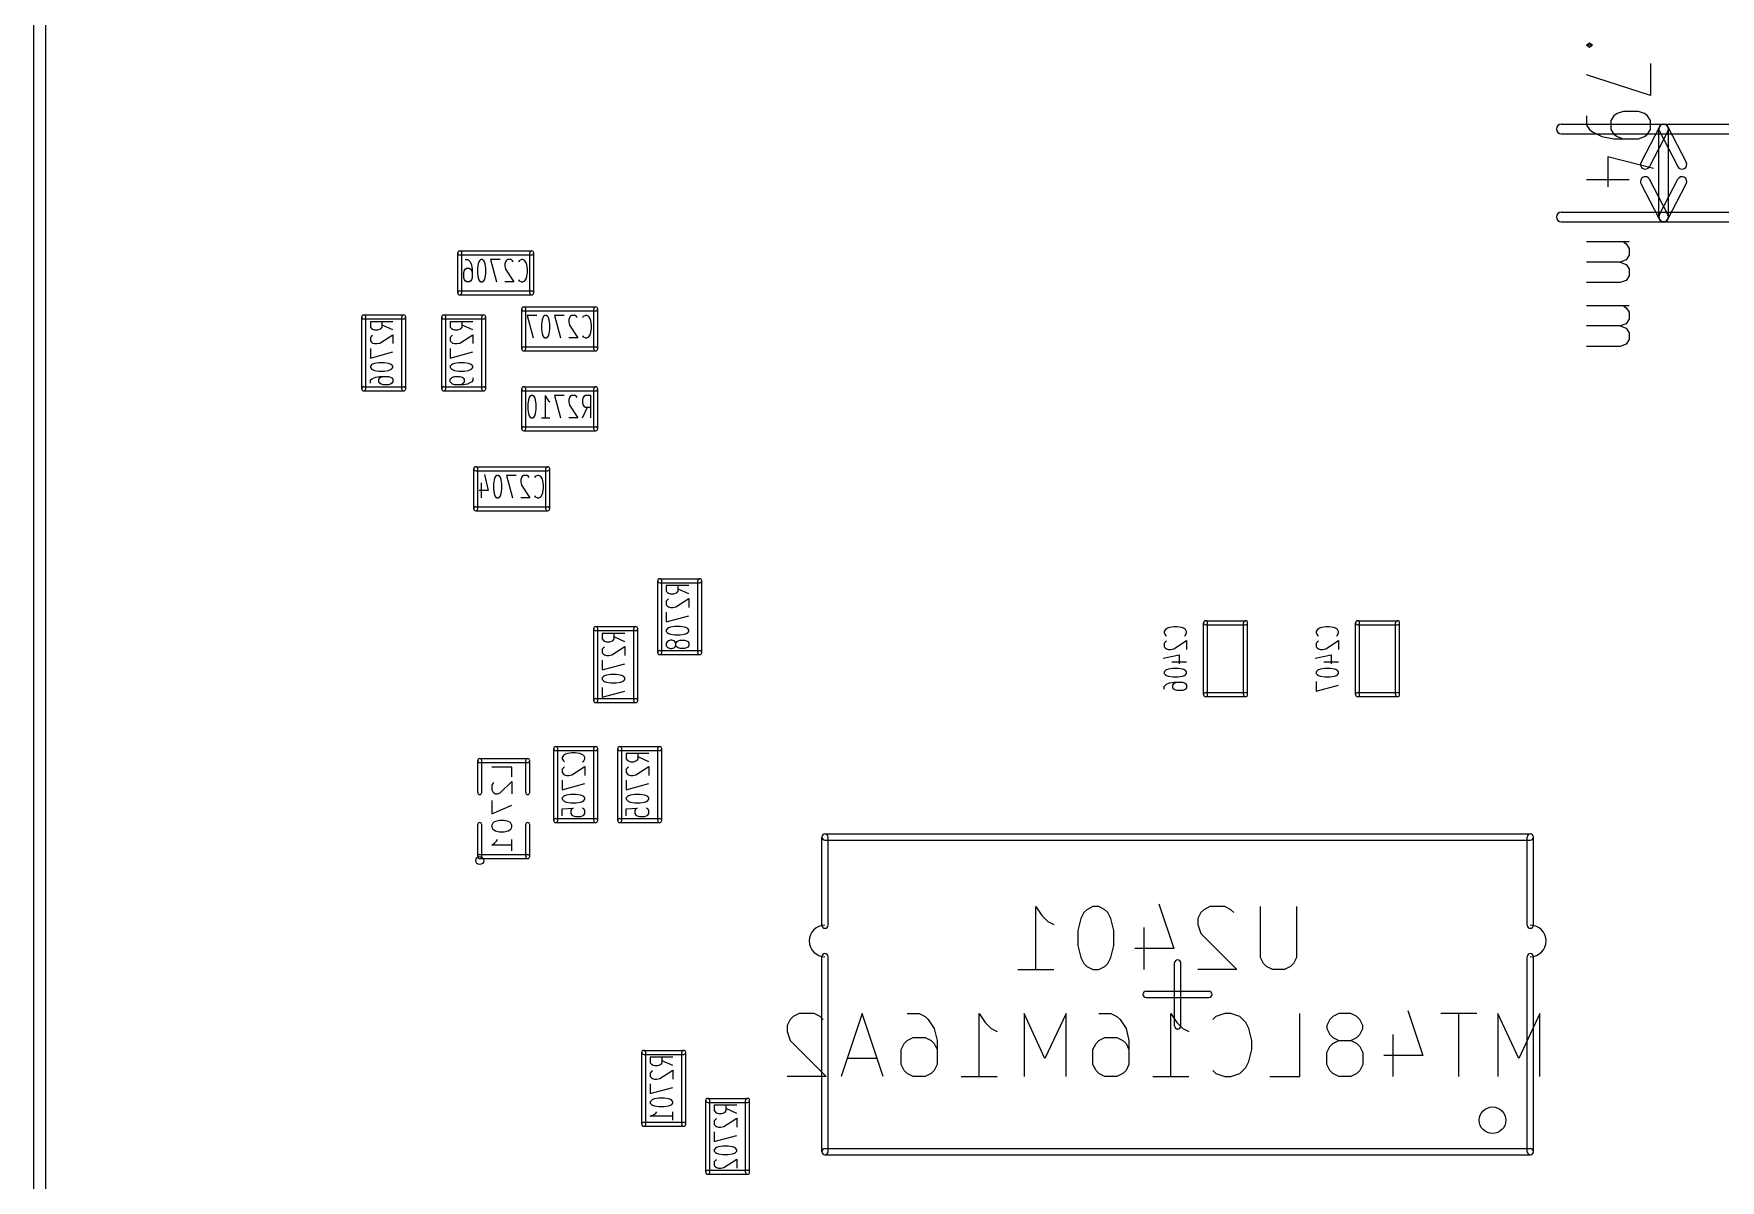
# Model space of a CAD drawing. Extents: x -29274 to 69862, y 24345 to 162744.
# Drawn here: x -8575 to 12509, y 38920 to 53262 of the extents above; entities that cross this region are included whole.
import ezdxf

# ---------------------------------------------------------------- set-up
doc = ezdxf.new("R2010")
doc.units = 0
doc.layers.add('BLACK', color=1, linetype='CONTINUOUS')

msp = doc.modelspace()

# ---------------------------------------------------------------- linework, layer by layer
at = {"layer": 'BLACK'}
for p, q in [((-8575, 26120), (-8575, 77770)), ((-8425, 26120), (-8425, 77770)), ((10837, 53119), (10875, 53148)), ((10875, 53148), (10913, 53119)), ((10875, 53091), (10837, 53119)), ((10913, 53119), (10837, 53119)), ((10913, 53119), (10875, 53091)), ((11637, 52490), (10837, 52747)), ((11637, 52890), (11637, 52490)), ((11294, 52291), (11218, 52262)), ((11485, 52291), (11294, 52291)), ((11561, 52262), (11485, 52291)), ((10521, 52130), (26749, 52130)), ((10837, 52234), (10837, 52119)), ((10837, 52119), (10875, 52062)), ((11180, 52234), (11142, 52176)), ((11142, 52176), (11142, 52062)), ((11218, 52262), (11180, 52234)), ((11747, 52098), (11518, 51656)), ((11599, 52234), (11561, 52262)), ((11637, 52176), (11599, 52234)), ((11637, 52062), (11637, 52176)), ((11854, 52098), (12084, 51656)), ((10521, 52010), (26749, 52010)), ((10875, 52062), (10913, 52034)), ((10913, 52034), (11028, 51976)), ((11028, 51976), (11180, 51948)), ((11142, 52062), (11180, 52005)), ((11180, 52005), (11218, 51976)), ((11180, 51948), (11485, 51948)), ((11218, 51976), (11294, 51948)), ((11485, 51948), (11561, 51976)), ((11561, 51976), (11599, 52005)), ((11599, 52005), (11637, 52062)), ((11854, 52042), (11625, 51600)), ((11741, 50970), (11741, 52070)), ((11748, 52042), (11978, 51600)), ((11861, 50970), (11861, 52070)), ((11675, 51577), (11104, 51720)), ((11104, 51720), (11104, 51348)), ((11371, 51434), (10837, 51434)), ((11747, 50943), (11518, 51385)), ((11854, 50999), (11625, 51441)), ((11748, 50999), (11978, 51441)), ((11854, 50943), (12084, 51385)), ((10521, 51030), (26749, 51030)), ((10521, 50910), (26749, 50910)), ((10837, 50663), (11371, 50663)), ((11294, 50663), (11332, 50635)), ((11332, 50635), (11371, 50577)), ((-3275, 50020), (-3275, 50520)), ((-3250, 50545), (-2350, 50545)), ((-3250, 50495), (-2350, 50495)), ((-3225, 50020), (-3225, 50520)), ((-3181, 50437), (-3147, 50437)), ((-3147, 50437), (-3130, 50423)), ((-3130, 50423), (-3121, 50410)), ((-3121, 50410), (-3104, 50370)), ((-3010, 50410), (-3019, 50383)), ((-3001, 50423), (-3010, 50410)), ((-2984, 50437), (-3001, 50423)), ((-2967, 50437), (-2984, 50437)), ((-2950, 50423), (-2967, 50437)), ((-2941, 50410), (-2950, 50423)), ((-2933, 50383), (-2941, 50410)), ((-2745, 50437), (-2865, 50437)), ((-2865, 50437), (-2788, 50157)), ((-2677, 50410), (-2685, 50383)), ((-2668, 50423), (-2677, 50410)), ((-2651, 50437), (-2668, 50423)), ((-2608, 50437), (-2651, 50437)), ((-2591, 50423), (-2608, 50437)), ((-2582, 50410), (-2591, 50423)), ((-2505, 50423), (-2514, 50410)), ((-2479, 50437), (-2505, 50423)), ((-2462, 50437), (-2479, 50437)), ((-2437, 50423), (-2462, 50437)), ((-2419, 50397), (-2437, 50423)), ((-2411, 50370), (-2419, 50397)), ((-2375, 50020), (-2375, 50520)), ((-2325, 50020), (-2325, 50520)), ((11256, 50406), (10837, 50406)), ((11332, 50435), (11256, 50406)), ((11256, 50406), (11332, 50377)), ((11371, 50492), (11332, 50435)), ((11371, 50577), (11371, 50492)), ((-3198, 50277), (-3190, 50303)), ((-3198, 50210), (-3198, 50277)), ((-3190, 50183), (-3198, 50210)), ((-3190, 50303), (-3181, 50317)), ((-3181, 50170), (-3190, 50183)), ((-3181, 50317), (-3164, 50330)), ((-3164, 50330), (-3130, 50330)), ((-3130, 50330), (-3112, 50317)), ((-3112, 50317), (-3104, 50303)), ((-3104, 50183), (-3112, 50170)), ((-3104, 50370), (-3095, 50317)), ((-3104, 50303), (-3095, 50277)), ((-3095, 50210), (-3104, 50183)), ((-3095, 50317), (-3095, 50210)), ((-3019, 50383), (-3027, 50330)), ((-3027, 50330), (-3027, 50263)), ((-3027, 50263), (-3019, 50210)), ((-3019, 50210), (-3010, 50183)), ((-3010, 50183), (-3001, 50170)), ((-2950, 50170), (-2941, 50183)), ((-2941, 50183), (-2933, 50210)), ((-2924, 50330), (-2933, 50383)), ((-2933, 50210), (-2924, 50263)), ((-2924, 50263), (-2924, 50330)), ((-2685, 50383), (-2685, 50357)), ((-2685, 50357), (-2677, 50317)), ((-2677, 50317), (-2574, 50157)), ((-2514, 50183), (-2505, 50170)), ((-2437, 50170), (-2419, 50197)), ((-2419, 50197), (-2411, 50223)), ((-2402, 50317), (-2411, 50370)), ((-2411, 50223), (-2402, 50277)), ((-2402, 50277), (-2402, 50317)), ((11332, 50377), (11371, 50320)), ((11371, 50235), (11332, 50177)), ((11371, 50320), (11371, 50235)), ((-3250, 50045), (-2350, 50045)), ((-3250, 49995), (-2350, 49995)), ((-3164, 50157), (-3181, 50170)), ((-3130, 50157), (-3164, 50157)), ((-3112, 50170), (-3130, 50157)), ((-3001, 50170), (-2984, 50157)), ((-2984, 50157), (-2967, 50157)), ((-2967, 50157), (-2950, 50170)), ((-2574, 50157), (-2685, 50157)), ((-2505, 50170), (-2479, 50157)), ((-2479, 50157), (-2462, 50157)), ((-2462, 50157), (-2437, 50170)), ((11256, 50149), (10837, 50149)), ((11332, 50177), (11256, 50149)), ((-2475, 49320), (-2475, 49820)), ((-2450, 49845), (-1550, 49845)), ((-2450, 49795), (-1550, 49795)), ((-2425, 49320), (-2425, 49820)), ((-1575, 49320), (-1575, 49820)), ((-1525, 49320), (-1525, 49820)), ((10837, 49863), (11371, 49863)), ((11294, 49863), (11332, 49835)), ((11332, 49835), (11371, 49777)), ((11371, 49777), (11371, 49692)), ((-4475, 48820), (-4475, 49720)), ((-4450, 49745), (-3950, 49745)), ((-4450, 49695), (-3950, 49695)), ((-4425, 48820), (-4425, 49720)), ((-4087, 49659), (-4367, 49659)), ((-4367, 49659), (-4367, 49591)), ((-4367, 49591), (-4353, 49573)), ((-4353, 49573), (-4340, 49565)), ((-4340, 49565), (-4313, 49556)), ((-4313, 49556), (-4273, 49556)), ((-4273, 49556), (-4247, 49565)), ((-4247, 49565), (-4233, 49573)), ((-4233, 49573), (-4220, 49591)), ((-4220, 49591), (-4220, 49659)), ((-4087, 49556), (-4220, 49616)), ((-3975, 48820), (-3975, 49720)), ((-3925, 48820), (-3925, 49720)), ((-3475, 48820), (-3475, 49720)), ((-3450, 49745), (-2950, 49745)), ((-3450, 49695), (-2950, 49695)), ((-3425, 48820), (-3425, 49720)), ((-3087, 49659), (-3367, 49659)), ((-3367, 49659), (-3367, 49591)), ((-3367, 49591), (-3353, 49573)), ((-3353, 49573), (-3340, 49565)), ((-3340, 49565), (-3313, 49556)), ((-3313, 49556), (-3273, 49556)), ((-3273, 49556), (-3247, 49565)), ((-3247, 49565), (-3233, 49573)), ((-3233, 49573), (-3220, 49591)), ((-3220, 49591), (-3220, 49659)), ((-3087, 49556), (-3220, 49616)), ((-2975, 48820), (-2975, 49720)), ((-2925, 48820), (-2925, 49720)), ((-2287, 49737), (-2407, 49737)), ((-2407, 49737), (-2330, 49457)), ((-2219, 49683), (-2227, 49630)), ((-2227, 49630), (-2227, 49563)), ((-2227, 49563), (-2219, 49510)), ((-2210, 49710), (-2219, 49683)), ((-2201, 49723), (-2210, 49710)), ((-2184, 49737), (-2201, 49723)), ((-2167, 49737), (-2184, 49737)), ((-2150, 49723), (-2167, 49737)), ((-2141, 49710), (-2150, 49723)), ((-2133, 49683), (-2141, 49710)), ((-2124, 49630), (-2133, 49683)), ((-2133, 49510), (-2124, 49563)), ((-2124, 49563), (-2124, 49630)), ((-1945, 49737), (-2065, 49737)), ((-2065, 49737), (-1988, 49457)), ((-1877, 49710), (-1885, 49683)), ((-1885, 49683), (-1885, 49657)), ((-1885, 49657), (-1877, 49617)), ((-1868, 49723), (-1877, 49710)), ((-1877, 49617), (-1774, 49457)), ((-1851, 49737), (-1868, 49723)), ((-1808, 49737), (-1851, 49737)), ((-1791, 49723), (-1808, 49737)), ((-1782, 49710), (-1791, 49723)), ((-1705, 49723), (-1714, 49710)), ((-1679, 49737), (-1705, 49723)), ((-1662, 49737), (-1679, 49737)), ((-1637, 49723), (-1662, 49737)), ((-1619, 49697), (-1637, 49723)), ((-1611, 49670), (-1619, 49697)), ((-1602, 49617), (-1611, 49670)), ((-1611, 49523), (-1602, 49577)), ((-1602, 49577), (-1602, 49617)), ((11256, 49606), (10837, 49606)), ((11332, 49635), (11256, 49606)), ((11256, 49606), (11332, 49577)), ((11371, 49692), (11332, 49635)), ((11332, 49577), (11371, 49520)), ((-4353, 49479), (-4367, 49462)), ((-4367, 49462), (-4367, 49419)), ((-4367, 49419), (-4353, 49402)), ((-4340, 49488), (-4353, 49479)), ((-4353, 49402), (-4340, 49393)), ((-4340, 49393), (-4313, 49385)), ((-4313, 49385), (-4287, 49385)), ((-4287, 49385), (-4247, 49393)), ((-4247, 49393), (-4087, 49496)), ((-4087, 49496), (-4087, 49385)), ((-3353, 49479), (-3367, 49462)), ((-3367, 49462), (-3367, 49419)), ((-3367, 49419), (-3353, 49402)), ((-3340, 49488), (-3353, 49479)), ((-3353, 49402), (-3340, 49393)), ((-3340, 49393), (-3313, 49385)), ((-3313, 49385), (-3287, 49385)), ((-3287, 49385), (-3247, 49393)), ((-3247, 49393), (-3087, 49496)), ((-3087, 49496), (-3087, 49385)), ((-2450, 49345), (-1550, 49345)), ((-2219, 49510), (-2210, 49483)), ((-2210, 49483), (-2201, 49470)), ((-2201, 49470), (-2184, 49457)), ((-2184, 49457), (-2167, 49457)), ((-2167, 49457), (-2150, 49470)), ((-2150, 49470), (-2141, 49483)), ((-2141, 49483), (-2133, 49510)), ((-1774, 49457), (-1885, 49457)), ((-1714, 49483), (-1705, 49470)), ((-1705, 49470), (-1679, 49457)), ((-1679, 49457), (-1662, 49457)), ((-1662, 49457), (-1637, 49470)), ((-1637, 49470), (-1619, 49497)), ((-1619, 49497), (-1611, 49523)), ((11256, 49349), (10837, 49349)), ((11332, 49377), (11256, 49349)), ((11371, 49435), (11332, 49377)), ((11371, 49520), (11371, 49435)), ((-4367, 49325), (-4367, 49205)), ((-4367, 49205), (-4087, 49282)), ((-4340, 49129), (-4353, 49120)), ((-4313, 49137), (-4340, 49129)), ((-4260, 49146), (-4313, 49137)), ((-4193, 49146), (-4260, 49146)), ((-4140, 49137), (-4193, 49146)), ((-4113, 49129), (-4140, 49137)), ((-4100, 49120), (-4113, 49129)), ((-3367, 49325), (-3367, 49205)), ((-3367, 49205), (-3087, 49282)), ((-3340, 49129), (-3353, 49120)), ((-3313, 49137), (-3340, 49129)), ((-3260, 49146), (-3313, 49137)), ((-3193, 49146), (-3260, 49146)), ((-3140, 49137), (-3193, 49146)), ((-3113, 49129), (-3140, 49137)), ((-3100, 49120), (-3113, 49129)), ((-2450, 49295), (-1550, 49295)), ((-4353, 49120), (-4367, 49103)), ((-4367, 49103), (-4367, 49086)), ((-4367, 49086), (-4353, 49069)), ((-4367, 48923), (-4353, 48940)), ((-4367, 48889), (-4367, 48923)), ((-4353, 49069), (-4340, 49060)), ((-4353, 48940), (-4340, 48949)), ((-4340, 49060), (-4313, 49051)), ((-4340, 48949), (-4300, 48966)), ((-4313, 49051), (-4260, 49043)), ((-4300, 48966), (-4247, 48975)), ((-4260, 49043), (-4193, 49043)), ((-4260, 48940), (-4247, 48958)), ((-4260, 48906), (-4260, 48940)), ((-4247, 48975), (-4140, 48975)), ((-4247, 48958), (-4233, 48966)), ((-4233, 48966), (-4207, 48975)), ((-4193, 49043), (-4140, 49051)), ((-4140, 49051), (-4113, 49060)), ((-4140, 48975), (-4113, 48966)), ((-4113, 49060), (-4100, 49069)), ((-4113, 48966), (-4100, 48958)), ((-4087, 49103), (-4100, 49120)), ((-4100, 49069), (-4087, 49086)), ((-4100, 48958), (-4087, 48940)), ((-4087, 49086), (-4087, 49103)), ((-4087, 48940), (-4087, 48906)), ((-3353, 49120), (-3367, 49103)), ((-3367, 49103), (-3367, 49086)), ((-3367, 49086), (-3353, 49069)), ((-3367, 48940), (-3353, 48958)), ((-3367, 48906), (-3367, 48940)), ((-3353, 49069), (-3340, 49060)), ((-3353, 48958), (-3340, 48966)), ((-3340, 49060), (-3313, 49051)), ((-3340, 48966), (-3313, 48975)), ((-3313, 49051), (-3260, 49043)), ((-3313, 48975), (-3247, 48975)), ((-3260, 49043), (-3193, 49043)), ((-3247, 48975), (-3220, 48966)), ((-3220, 48966), (-3207, 48958)), ((-3207, 48958), (-3193, 48940)), ((-3193, 49043), (-3140, 49051)), ((-3193, 48940), (-3193, 48906)), ((-3140, 49051), (-3113, 49060)), ((-3113, 49060), (-3100, 49069)), ((-3087, 49103), (-3100, 49120)), ((-3100, 49069), (-3087, 49086)), ((-3087, 48923), (-3100, 48906)), ((-3087, 49086), (-3087, 49103)), ((-3087, 48958), (-3087, 48923)), ((-4450, 48845), (-3950, 48845)), ((-4450, 48795), (-3950, 48795)), ((-4247, 48889), (-4260, 48906)), ((-4233, 48880), (-4247, 48889)), ((-4207, 48872), (-4233, 48880)), ((-4140, 48872), (-4207, 48872)), ((-4113, 48880), (-4140, 48872)), ((-4100, 48889), (-4113, 48880)), ((-4087, 48906), (-4100, 48889)), ((-3450, 48845), (-2950, 48845)), ((-3450, 48795), (-2950, 48795)), ((-3353, 48889), (-3367, 48906)), ((-3340, 48880), (-3353, 48889)), ((-3313, 48872), (-3340, 48880)), ((-3207, 48872), (-3313, 48872)), ((-3220, 48880), (-3247, 48872)), ((-3207, 48889), (-3220, 48880)), ((-3193, 48906), (-3207, 48889)), ((-3153, 48880), (-3207, 48872)), ((-3113, 48898), (-3153, 48880)), ((-3100, 48906), (-3113, 48898)), ((-2475, 48320), (-2475, 48820)), ((-2450, 48845), (-1550, 48845)), ((-2450, 48795), (-1550, 48795)), ((-2425, 48320), (-2425, 48820)), ((-2381, 48710), (-2390, 48683)), ((-2372, 48723), (-2381, 48710)), ((-2355, 48737), (-2372, 48723)), ((-2338, 48737), (-2355, 48737)), ((-2321, 48723), (-2338, 48737)), ((-2312, 48710), (-2321, 48723)), ((-2304, 48683), (-2312, 48710)), ((-2176, 48457), (-2176, 48737)), ((-2176, 48737), (-2159, 48697)), ((-1945, 48737), (-2065, 48737)), ((-2065, 48737), (-1988, 48457)), ((-1877, 48710), (-1885, 48683)), ((-1868, 48723), (-1877, 48710)), ((-1851, 48737), (-1868, 48723)), ((-1808, 48737), (-1851, 48737)), ((-1791, 48723), (-1808, 48737)), ((-1782, 48710), (-1791, 48723)), ((-1705, 48710), (-1714, 48683)), ((-1697, 48723), (-1705, 48710)), ((-1679, 48737), (-1697, 48723)), ((-1611, 48737), (-1679, 48737)), ((-1611, 48457), (-1611, 48737)), ((-1575, 48320), (-1575, 48820)), ((-1525, 48320), (-1525, 48820)), ((-2390, 48683), (-2398, 48630)), ((-2398, 48630), (-2398, 48563)), ((-2398, 48563), (-2390, 48510)), ((-2390, 48510), (-2381, 48483)), ((-2312, 48483), (-2304, 48510)), ((-2295, 48630), (-2304, 48683)), ((-2304, 48510), (-2295, 48563)), ((-2295, 48563), (-2295, 48630)), ((-2159, 48697), (-2141, 48670)), ((-2141, 48670), (-2124, 48657)), ((-1885, 48683), (-1885, 48657)), ((-1885, 48657), (-1877, 48617)), ((-1877, 48617), (-1774, 48457)), ((-1714, 48683), (-1714, 48643)), ((-1714, 48643), (-1705, 48617)), ((-1714, 48457), (-1654, 48590)), ((-1705, 48617), (-1697, 48603)), ((-1697, 48603), (-1679, 48590)), ((-1679, 48590), (-1611, 48590)), ((-2450, 48345), (-1550, 48345)), ((-2450, 48295), (-1550, 48295)), ((-2381, 48483), (-2372, 48470)), ((-2372, 48470), (-2355, 48457)), ((-2355, 48457), (-2338, 48457)), ((-2338, 48457), (-2321, 48470)), ((-2321, 48470), (-2312, 48483)), ((-2227, 48457), (-2124, 48457)), ((-1774, 48457), (-1885, 48457)), ((-3075, 47320), (-3075, 47820)), ((-3050, 47845), (-2150, 47845)), ((-3050, 47795), (-2150, 47795)), ((-3025, 47320), (-3025, 47820)), ((-2938, 47750), (-2895, 47550)), ((-2819, 47683), (-2827, 47630)), ((-2810, 47710), (-2819, 47683)), ((-2801, 47723), (-2810, 47710)), ((-2784, 47737), (-2801, 47723)), ((-2767, 47737), (-2784, 47737)), ((-2750, 47723), (-2767, 47737)), ((-2741, 47710), (-2750, 47723)), ((-2733, 47683), (-2741, 47710)), ((-2724, 47630), (-2733, 47683)), ((-2545, 47737), (-2665, 47737)), ((-2665, 47737), (-2588, 47457)), ((-2477, 47710), (-2485, 47683)), ((-2485, 47683), (-2485, 47657)), ((-2485, 47657), (-2477, 47617)), ((-2468, 47723), (-2477, 47710)), ((-2451, 47737), (-2468, 47723)), ((-2408, 47737), (-2451, 47737)), ((-2391, 47723), (-2408, 47737)), ((-2382, 47710), (-2391, 47723)), ((-2305, 47723), (-2314, 47710)), ((-2279, 47737), (-2305, 47723)), ((-2262, 47737), (-2279, 47737)), ((-2237, 47723), (-2262, 47737)), ((-2219, 47697), (-2237, 47723)), ((-2211, 47670), (-2219, 47697)), ((-2202, 47617), (-2211, 47670)), ((-2175, 47320), (-2175, 47820)), ((-2125, 47320), (-2125, 47820)), ((-2895, 47550), (-3007, 47550)), ((-2981, 47643), (-2981, 47457)), ((-2827, 47630), (-2827, 47563)), ((-2827, 47563), (-2819, 47510)), ((-2819, 47510), (-2810, 47483)), ((-2810, 47483), (-2801, 47470)), ((-2801, 47470), (-2784, 47457)), ((-2784, 47457), (-2767, 47457)), ((-2767, 47457), (-2750, 47470)), ((-2750, 47470), (-2741, 47483)), ((-2741, 47483), (-2733, 47510)), ((-2733, 47510), (-2724, 47563)), ((-2724, 47563), (-2724, 47630)), ((-2374, 47457), (-2485, 47457)), ((-2477, 47617), (-2374, 47457)), ((-2314, 47483), (-2305, 47470)), ((-2305, 47470), (-2279, 47457)), ((-2279, 47457), (-2262, 47457)), ((-2262, 47457), (-2237, 47470)), ((-2237, 47470), (-2219, 47497)), ((-2219, 47497), (-2211, 47523)), ((-2211, 47523), (-2202, 47577)), ((-2202, 47577), (-2202, 47617)), ((-3050, 47345), (-2150, 47345)), ((-3050, 47295), (-2150, 47295)), ((-775, 45520), (-775, 46420)), ((-750, 46445), (-250, 46445)), ((-750, 46395), (-250, 46395)), ((-725, 45520), (-725, 46420)), ((-275, 45520), (-275, 46420)), ((-225, 45520), (-225, 46420)), ((-387, 46359), (-667, 46359)), ((-667, 46359), (-667, 46291)), ((-667, 46291), (-653, 46273)), ((-653, 46179), (-667, 46162)), ((-653, 46273), (-640, 46265)), ((-640, 46188), (-653, 46179)), ((-640, 46265), (-613, 46256)), ((-613, 46256), (-573, 46256)), ((-573, 46256), (-547, 46265)), ((-547, 46265), (-533, 46273)), ((-547, 46093), (-387, 46196)), ((-533, 46273), (-520, 46291)), ((-520, 46291), (-520, 46359)), ((-387, 46256), (-520, 46316)), ((-387, 46196), (-387, 46085)), ((-667, 46162), (-667, 46119)), ((-667, 46119), (-653, 46102)), ((-667, 46025), (-667, 45905)), ((-667, 45905), (-387, 45982)), ((-653, 46102), (-640, 46093)), ((-640, 46093), (-613, 46085)), ((-613, 46085), (-587, 46085)), ((-587, 46085), (-547, 46093)), ((-1575, 44920), (-1575, 45820)), ((-1550, 45845), (-1050, 45845)), ((-1550, 45795), (-1050, 45795)), ((-1525, 44920), (-1525, 45820)), ((-1187, 45759), (-1467, 45759)), ((-1467, 45759), (-1467, 45691)), ((-1320, 45691), (-1320, 45759)), ((-1075, 44920), (-1075, 45820)), ((-1025, 44920), (-1025, 45820)), ((-653, 45820), (-667, 45803)), ((-667, 45803), (-667, 45786)), ((-667, 45786), (-653, 45769)), ((-640, 45829), (-653, 45820)), ((-653, 45769), (-640, 45760)), ((-613, 45837), (-640, 45829)), ((-640, 45760), (-613, 45751)), ((-560, 45846), (-613, 45837)), ((-493, 45846), (-560, 45846)), ((-440, 45837), (-493, 45846)), ((-413, 45829), (-440, 45837)), ((-440, 45751), (-413, 45760)), ((-400, 45820), (-413, 45829)), ((-413, 45760), (-400, 45769)), ((-387, 45803), (-400, 45820)), ((-400, 45769), (-387, 45786)), ((-387, 45786), (-387, 45803)), ((5572, 45808), (5558, 45783)), ((5558, 45783), (5558, 45766)), ((5558, 45766), (5572, 45740)), ((5598, 45826), (5572, 45808)), ((5625, 45834), (5598, 45826)), ((5678, 45843), (5625, 45834)), ((5718, 45843), (5678, 45843)), ((5772, 45834), (5718, 45843)), ((5798, 45826), (5772, 45834)), ((5825, 45808), (5798, 45826)), ((5838, 45783), (5825, 45808)), ((5825, 45740), (5838, 45766)), ((5838, 45766), (5838, 45783)), ((6050, 44995), (6050, 45895)), ((6075, 45920), (6575, 45920)), ((6075, 45870), (6575, 45870)), ((6100, 44995), (6100, 45895)), ((6550, 44995), (6550, 45895)), ((6600, 44995), (6600, 45895)), ((7472, 45808), (7458, 45783)), ((7458, 45783), (7458, 45766)), ((7458, 45766), (7472, 45740)), ((7498, 45826), (7472, 45808)), ((7525, 45834), (7498, 45826)), ((7578, 45843), (7525, 45834)), ((7618, 45843), (7578, 45843)), ((7672, 45834), (7618, 45843)), ((7698, 45826), (7672, 45834)), ((7725, 45808), (7698, 45826)), ((7738, 45783), (7725, 45808)), ((7725, 45740), (7738, 45766)), ((7738, 45766), (7738, 45783)), ((7950, 44995), (7950, 45895)), ((7975, 45920), (8475, 45920)), ((7975, 45870), (8475, 45870)), ((8000, 44995), (8000, 45895)), ((8450, 44995), (8450, 45895)), ((8500, 44995), (8500, 45895)), ((-1467, 45691), (-1453, 45673)), ((-1453, 45579), (-1467, 45562)), ((-1467, 45562), (-1467, 45519)), ((-1453, 45673), (-1440, 45665)), ((-1440, 45588), (-1453, 45579)), ((-1440, 45665), (-1413, 45656)), ((-1413, 45656), (-1373, 45656)), ((-1373, 45656), (-1347, 45665)), ((-1347, 45665), (-1333, 45673)), ((-1347, 45493), (-1187, 45596)), ((-1333, 45673), (-1320, 45691)), ((-1187, 45656), (-1320, 45716)), ((-1187, 45596), (-1187, 45485)), ((-750, 45545), (-250, 45545)), ((-653, 45658), (-667, 45640)), ((-667, 45640), (-667, 45606)), ((-667, 45606), (-653, 45589)), ((-640, 45666), (-653, 45658)), ((-653, 45589), (-640, 45580)), ((-613, 45675), (-640, 45666)), ((-640, 45580), (-613, 45572)), ((-613, 45751), (-560, 45743)), ((-600, 45675), (-613, 45675)), ((-613, 45572), (-600, 45572)), ((-573, 45666), (-600, 45675)), ((-600, 45572), (-573, 45580)), ((-560, 45658), (-573, 45666)), ((-573, 45580), (-560, 45589)), ((-560, 45743), (-493, 45743)), ((-547, 45640), (-560, 45658)), ((-560, 45589), (-547, 45606)), ((-547, 45640), (-533, 45658)), ((-547, 45606), (-547, 45640)), ((-533, 45589), (-547, 45606)), ((-533, 45658), (-520, 45666)), ((-520, 45580), (-533, 45589)), ((-520, 45666), (-493, 45675)), ((-493, 45572), (-520, 45580)), ((-493, 45743), (-440, 45751)), ((-493, 45675), (-440, 45675)), ((-440, 45572), (-493, 45572)), ((-440, 45675), (-413, 45666)), ((-413, 45580), (-440, 45572)), ((-413, 45666), (-400, 45658)), ((-400, 45589), (-413, 45580)), ((-400, 45658), (-387, 45640)), ((-387, 45606), (-400, 45589)), ((-387, 45640), (-387, 45606)), ((5572, 45654), (5558, 45637)), ((5558, 45637), (5558, 45594)), ((5558, 45594), (5572, 45577)), ((5572, 45740), (5585, 45731)), ((5585, 45663), (5572, 45654)), ((5572, 45577), (5585, 45568)), ((5585, 45568), (5612, 45560)), ((5612, 45560), (5638, 45560)), ((5638, 45560), (5678, 45568)), ((5678, 45568), (5838, 45671)), ((5812, 45731), (5825, 45740)), ((5838, 45671), (5838, 45560)), ((7472, 45654), (7458, 45637)), ((7458, 45637), (7458, 45594)), ((7458, 45594), (7472, 45577)), ((7472, 45740), (7485, 45731)), ((7485, 45663), (7472, 45654)), ((7472, 45577), (7485, 45568)), ((7485, 45568), (7512, 45560)), ((7512, 45560), (7538, 45560)), ((7538, 45560), (7578, 45568)), ((7578, 45568), (7738, 45671)), ((7712, 45731), (7725, 45740)), ((7738, 45671), (7738, 45560)), ((-1467, 45519), (-1453, 45502)), ((-1467, 45425), (-1467, 45305)), ((-1467, 45305), (-1187, 45382)), ((-1453, 45502), (-1440, 45493)), ((-1440, 45493), (-1413, 45485)), ((-1413, 45485), (-1387, 45485)), ((-1387, 45485), (-1347, 45493)), ((-750, 45495), (-250, 45495)), ((5545, 45449), (5745, 45492)), ((5652, 45406), (5838, 45406)), ((5745, 45492), (5745, 45380)), ((7445, 45449), (7645, 45492)), ((7552, 45406), (7738, 45406)), ((7645, 45492), (7645, 45380)), ((-1453, 45220), (-1467, 45203)), ((-1467, 45203), (-1467, 45186)), ((-1467, 45186), (-1453, 45169)), ((-1440, 45229), (-1453, 45220)), ((-1453, 45169), (-1440, 45160)), ((-1413, 45237), (-1440, 45229)), ((-1440, 45160), (-1413, 45151)), ((-1360, 45246), (-1413, 45237)), ((-1413, 45151), (-1360, 45143)), ((-1293, 45246), (-1360, 45246)), ((-1360, 45143), (-1293, 45143)), ((-1240, 45237), (-1293, 45246)), ((-1293, 45143), (-1240, 45151)), ((-1213, 45229), (-1240, 45237)), ((-1240, 45151), (-1213, 45160)), ((-1200, 45220), (-1213, 45229)), ((-1213, 45160), (-1200, 45169)), ((-1187, 45203), (-1200, 45220)), ((-1200, 45169), (-1187, 45186)), ((-1187, 45186), (-1187, 45203)), ((5572, 45295), (5558, 45278)), ((5558, 45278), (5558, 45261)), ((5558, 45261), (5572, 45244)), ((5585, 45304), (5572, 45295)), ((5572, 45244), (5585, 45235)), ((5572, 45115), (5585, 45124)), ((5612, 45312), (5585, 45304)), ((5585, 45235), (5612, 45226)), ((5585, 45124), (5625, 45141)), ((5665, 45321), (5612, 45312)), ((5612, 45226), (5665, 45218)), ((5625, 45141), (5678, 45150)), ((5732, 45321), (5665, 45321)), ((5665, 45218), (5732, 45218)), ((5665, 45115), (5678, 45133)), ((5678, 45150), (5785, 45150)), ((5678, 45133), (5692, 45141)), ((5692, 45141), (5718, 45150)), ((5785, 45312), (5732, 45321)), ((5732, 45218), (5785, 45226)), ((5812, 45304), (5785, 45312)), ((5785, 45226), (5812, 45235)), ((5785, 45150), (5812, 45141)), ((5825, 45295), (5812, 45304)), ((5812, 45235), (5825, 45244)), ((5812, 45141), (5825, 45133)), ((5838, 45278), (5825, 45295)), ((5825, 45244), (5838, 45261)), ((5825, 45133), (5838, 45115)), ((5838, 45261), (5838, 45278)), ((7472, 45295), (7458, 45278)), ((7458, 45278), (7458, 45261)), ((7458, 45261), (7472, 45244)), ((7458, 45158), (7458, 45038)), ((7485, 45304), (7472, 45295)), ((7472, 45244), (7485, 45235)), ((7512, 45312), (7485, 45304)), ((7485, 45235), (7512, 45226)), ((7565, 45321), (7512, 45312)), ((7512, 45226), (7565, 45218)), ((7632, 45321), (7565, 45321)), ((7565, 45218), (7632, 45218)), ((7685, 45312), (7632, 45321)), ((7632, 45218), (7685, 45226)), ((7712, 45304), (7685, 45312)), ((7685, 45226), (7712, 45235)), ((7725, 45295), (7712, 45304)), ((7712, 45235), (7725, 45244)), ((7738, 45278), (7725, 45295)), ((7725, 45244), (7738, 45261)), ((7738, 45261), (7738, 45278)), ((-1550, 44945), (-1050, 44945)), ((-1467, 45083), (-1467, 44963)), ((-1467, 44963), (-1187, 45040)), ((5558, 45098), (5572, 45115)), ((5558, 45064), (5558, 45098)), ((5665, 45081), (5665, 45115)), ((5678, 45064), (5665, 45081)), ((5692, 45055), (5678, 45064)), ((5718, 45047), (5692, 45055)), ((5785, 45047), (5718, 45047)), ((5812, 45055), (5785, 45047)), ((5825, 45064), (5812, 45055)), ((5838, 45081), (5825, 45064)), ((5838, 45115), (5838, 45081)), ((6075, 45020), (6575, 45020)), ((6075, 44970), (6575, 44970)), ((7458, 45038), (7738, 45115)), ((7975, 45020), (8475, 45020)), ((7975, 44970), (8475, 44970)), ((-1550, 44895), (-1050, 44895)), ((-2075, 43420), (-2075, 44320)), ((-2050, 44345), (-1550, 44345)), ((-2050, 44295), (-1550, 44295)), ((-2025, 43420), (-2025, 44320)), ((-1575, 43420), (-1575, 44320)), ((-1525, 43420), (-1525, 44320)), ((-1275, 43420), (-1275, 44320)), ((-1250, 44345), (-750, 44345)), ((-1250, 44295), (-750, 44295)), ((-1225, 43420), (-1225, 44320)), ((-775, 43420), (-775, 44320)), ((-725, 43420), (-725, 44320)), ((-3025, 43770), (-3025, 44170)), ((-3000, 44195), (-2400, 44195)), ((-3000, 44145), (-2400, 44145)), ((-2975, 43770), (-2975, 44170)), ((-2599, 44087), (-2849, 44087)), ((-2599, 43968), (-2599, 44087)), ((-2425, 43770), (-2425, 44170)), ((-2375, 43770), (-2375, 44170)), ((-1953, 44233), (-1967, 44208)), ((-1967, 44208), (-1967, 44191)), ((-1967, 44191), (-1953, 44165)), ((-1953, 44079), (-1967, 44062)), ((-1927, 44251), (-1953, 44233)), ((-1953, 44165), (-1940, 44156)), ((-1940, 44088), (-1953, 44079)), ((-1900, 44259), (-1927, 44251)), ((-1847, 44268), (-1900, 44259)), ((-1807, 44268), (-1847, 44268)), ((-1847, 43993), (-1687, 44096)), ((-1753, 44259), (-1807, 44268)), ((-1727, 44251), (-1753, 44259)), ((-1700, 44233), (-1727, 44251)), ((-1713, 44156), (-1700, 44165)), ((-1687, 44208), (-1700, 44233)), ((-1700, 44165), (-1687, 44191)), ((-1687, 44191), (-1687, 44208)), ((-1687, 44096), (-1687, 43985)), ((-887, 44259), (-1167, 44259)), ((-1167, 44259), (-1167, 44191)), ((-1167, 44191), (-1153, 44173)), ((-1153, 44079), (-1167, 44062)), ((-1153, 44173), (-1140, 44165)), ((-1140, 44088), (-1153, 44079)), ((-1140, 44165), (-1113, 44156)), ((-1113, 44156), (-1073, 44156)), ((-1073, 44156), (-1047, 44165)), ((-1047, 44165), (-1033, 44173)), ((-1047, 43993), (-887, 44096)), ((-1033, 44173), (-1020, 44191)), ((-1020, 44191), (-1020, 44259)), ((-887, 44156), (-1020, 44216)), ((-887, 44096), (-887, 43985)), ((-2837, 43885), (-2849, 43862)), ((-2849, 43862), (-2849, 43802)), ((-2825, 43897), (-2837, 43885)), ((-2742, 43766), (-2599, 43909)), ((-2599, 43909), (-2599, 43755)), ((-1967, 44062), (-1967, 44019)), ((-1967, 44019), (-1953, 44002)), ((-1967, 43925), (-1967, 43805)), ((-1967, 43805), (-1687, 43882)), ((-1953, 44002), (-1940, 43993)), ((-1940, 43993), (-1913, 43985)), ((-1913, 43985), (-1887, 43985)), ((-1887, 43985), (-1847, 43993)), ((-1167, 44062), (-1167, 44019)), ((-1167, 44019), (-1153, 44002)), ((-1167, 43925), (-1167, 43805)), ((-1167, 43805), (-887, 43882)), ((-1153, 44002), (-1140, 43993)), ((-1140, 43993), (-1113, 43985)), ((-1113, 43985), (-1087, 43985)), ((-1087, 43985), (-1047, 43993)), ((-2849, 43802), (-2837, 43778)), ((-2849, 43671), (-2849, 43505)), ((-2837, 43778), (-2825, 43766)), ((-2825, 43766), (-2801, 43755)), ((-2801, 43755), (-2777, 43755)), ((-2777, 43755), (-2742, 43766)), ((-1953, 43720), (-1967, 43703)), ((-1967, 43703), (-1967, 43686)), ((-1967, 43686), (-1953, 43669)), ((-1940, 43729), (-1953, 43720)), ((-1953, 43669), (-1940, 43660)), ((-1913, 43737), (-1940, 43729)), ((-1940, 43660), (-1913, 43651)), ((-1860, 43746), (-1913, 43737)), ((-1913, 43651), (-1860, 43643)), ((-1793, 43746), (-1860, 43746)), ((-1740, 43737), (-1793, 43746)), ((-1793, 43643), (-1740, 43651)), ((-1713, 43729), (-1740, 43737)), ((-1740, 43651), (-1713, 43660)), ((-1700, 43720), (-1713, 43729)), ((-1713, 43660), (-1700, 43669)), ((-1687, 43703), (-1700, 43720)), ((-1700, 43669), (-1687, 43686)), ((-1687, 43686), (-1687, 43703)), ((-1153, 43720), (-1167, 43703)), ((-1167, 43703), (-1167, 43686)), ((-1167, 43686), (-1153, 43669)), ((-1140, 43729), (-1153, 43720)), ((-1153, 43669), (-1140, 43660)), ((-1113, 43737), (-1140, 43729)), ((-1140, 43660), (-1113, 43651)), ((-1060, 43746), (-1113, 43737)), ((-1113, 43651), (-1060, 43643)), ((-993, 43746), (-1060, 43746)), ((-940, 43737), (-993, 43746)), ((-993, 43643), (-940, 43651)), ((-913, 43729), (-940, 43737)), ((-940, 43651), (-913, 43660)), ((-900, 43720), (-913, 43729)), ((-913, 43660), (-900, 43669)), ((-887, 43703), (-900, 43720)), ((-900, 43669), (-887, 43686)), ((-887, 43686), (-887, 43703)), ((-2849, 43505), (-2599, 43612)), ((-2050, 43445), (-1550, 43445)), ((-1967, 43566), (-1833, 43575)), ((-1967, 43480), (-1967, 43566)), ((-1860, 43643), (-1793, 43643)), ((-1847, 43566), (-1860, 43549)), ((-1860, 43549), (-1860, 43506)), ((-1860, 43506), (-1847, 43489)), ((-1833, 43575), (-1847, 43566)), ((-1847, 43489), (-1833, 43480)), ((-1833, 43480), (-1807, 43472)), ((-1807, 43472), (-1740, 43472)), ((-1740, 43472), (-1713, 43480)), ((-1700, 43566), (-1713, 43575)), ((-1713, 43480), (-1700, 43489)), ((-1687, 43549), (-1700, 43566)), ((-1700, 43489), (-1687, 43506)), ((-1687, 43506), (-1687, 43549)), ((-1250, 43445), (-750, 43445)), ((-1167, 43566), (-1033, 43575)), ((-1167, 43480), (-1167, 43566)), ((-1060, 43643), (-993, 43643)), ((-1047, 43566), (-1060, 43549)), ((-1060, 43549), (-1060, 43506)), ((-1060, 43506), (-1047, 43489)), ((-1033, 43575), (-1047, 43566)), ((-1047, 43489), (-1033, 43480)), ((-1033, 43480), (-1007, 43472)), ((-1007, 43472), (-940, 43472)), ((-940, 43472), (-913, 43480)), ((-900, 43566), (-913, 43575)), ((-913, 43480), (-900, 43489)), ((-887, 43549), (-900, 43566)), ((-900, 43489), (-887, 43506)), ((-887, 43506), (-887, 43549)), ((-3025, 42970), (-3025, 43370)), ((-2975, 42970), (-2975, 43370)), ((-2837, 43386), (-2849, 43362)), ((-2849, 43362), (-2849, 43338)), ((-2849, 43338), (-2837, 43314)), ((-2825, 43398), (-2837, 43386)), ((-2837, 43314), (-2825, 43302)), ((-2801, 43409), (-2825, 43398)), ((-2825, 43302), (-2801, 43290)), ((-2754, 43421), (-2801, 43409)), ((-2801, 43290), (-2754, 43279)), ((-2694, 43421), (-2754, 43421)), ((-2754, 43279), (-2694, 43279)), ((-2646, 43409), (-2694, 43421)), ((-2694, 43279), (-2646, 43290)), ((-2623, 43398), (-2646, 43409)), ((-2646, 43290), (-2623, 43302)), ((-2611, 43386), (-2623, 43398)), ((-2623, 43302), (-2611, 43314)), ((-2599, 43362), (-2611, 43386)), ((-2611, 43314), (-2599, 43338)), ((-2599, 43338), (-2599, 43362)), ((-2425, 42970), (-2425, 43370)), ((-2375, 42970), (-2375, 43370)), ((-2050, 43395), (-1550, 43395)), ((-1250, 43395), (-750, 43395)), ((1316, 43252), (10134, 43252)), ((-2849, 43112), (-2813, 43136)), ((-2599, 43112), (-2849, 43112)), ((-2813, 43136), (-2789, 43160)), ((-2789, 43160), (-2777, 43183)), ((-2599, 43041), (-2599, 43183)), ((1277, 42111), (1277, 43213)), ((1316, 43174), (10134, 43174)), ((1355, 42111), (1355, 43213)), ((10095, 42111), (10095, 43213)), ((10173, 42111), (10173, 43213)), ((-3000, 42995), (-2400, 42995)), ((-3000, 42945), (-2400, 42945)), ((5489, 42380), (5676, 41818)), ((3951, 41556), (3951, 42343)), ((3951, 42343), (4026, 42231)), ((4026, 42231), (4101, 42156)), ((4514, 42193), (4476, 42043)), ((4551, 42268), (4514, 42193)), ((4589, 42305), (4551, 42268)), ((4664, 42343), (4589, 42305)), ((4739, 42343), (4664, 42343)), ((4814, 42305), (4739, 42343)), ((4851, 42268), (4814, 42305)), ((4889, 42193), (4851, 42268)), ((4926, 42043), (4889, 42193)), ((6014, 42268), (5976, 42193)), ((5976, 42193), (5976, 42118)), ((6051, 42305), (6014, 42268)), ((6126, 42343), (6051, 42305)), ((6314, 42343), (6126, 42343)), ((6389, 42305), (6314, 42343)), ((6426, 42268), (6389, 42305)), ((6763, 41706), (6763, 42343)), ((7213, 42343), (7213, 41706)), ((4101, 42156), (4176, 42118)), ((4476, 42043), (4476, 41856)), ((4926, 41856), (4926, 42043)), ((5301, 42081), (5301, 41556)), ((5976, 42118), (6014, 42006)), ((6014, 42006), (6464, 41556)), ((4476, 41856), (4514, 41706)), ((4889, 41706), (4926, 41856)), ((5676, 41818), (5189, 41818)), ((1277, 39277), (1277, 41717)), ((1355, 39277), (1355, 41717)), ((3726, 41556), (4176, 41556)), ((4514, 41706), (4551, 41631)), ((4551, 41631), (4589, 41593)), ((4589, 41593), (4664, 41556)), ((4664, 41556), (4739, 41556)), ((4739, 41556), (4814, 41593)), ((4814, 41593), (4851, 41631)), ((4851, 41631), (4889, 41706)), ((5686, 40852), (5686, 41638)), ((5764, 40852), (5764, 41638)), ((6464, 41556), (5976, 41556)), ((6800, 41631), (6763, 41706)), ((6838, 41593), (6800, 41631)), ((6913, 41556), (6838, 41593)), ((7063, 41556), (6913, 41556)), ((7138, 41593), (7063, 41556)), ((7175, 41631), (7138, 41593)), ((7213, 41706), (7175, 41631)), ((10095, 39277), (10095, 41717)), ((10173, 39277), (10173, 41717)), ((5331, 41284), (6117, 41284)), ((5331, 41206), (6117, 41206)), ((881, 40931), (843, 40856)), ((918, 40968), (881, 40931)), ((993, 41006), (918, 40968)), ((1181, 41006), (993, 41006)), ((1256, 40968), (1181, 41006)), ((1293, 40931), (1256, 40968)), ((1781, 41006), (1518, 40219)), ((2043, 40219), (1781, 41006)), ((2343, 41006), (2493, 41006)), ((2493, 41006), (2568, 40968)), ((2568, 40968), (2606, 40931)), ((2606, 40931), (2681, 40819)), ((3243, 40219), (3243, 41006)), ((3243, 41006), (3318, 40894)), ((4067, 40444), (3805, 41006)), ((3805, 41006), (3805, 40219)), ((4330, 41006), (4067, 40444)), ((4330, 40219), (4330, 41006)), ((4742, 41006), (4892, 41006)), ((4892, 41006), (4967, 40968)), ((4967, 40968), (5005, 40931)), ((5005, 40931), (5080, 40819)), ((5642, 40219), (5642, 41006)), ((5642, 41006), (5717, 40894)), ((6204, 40968), (6167, 40931)), ((6317, 41006), (6204, 40968)), ((6392, 41006), (6317, 41006)), ((6504, 40968), (6392, 41006)), ((6579, 40894), (6504, 40968)), ((7254, 40219), (7254, 41006)), ((7629, 40931), (7591, 40856)), ((7666, 40968), (7629, 40931)), ((7741, 41006), (7666, 40968)), ((7891, 41006), (7741, 41006)), ((7966, 40968), (7891, 41006)), ((8004, 40931), (7966, 40968)), ((8041, 40856), (8004, 40931)), ((8604, 41043), (8791, 40481)), ((9466, 41006), (9016, 41006)), ((9241, 40219), (9241, 41006)), ((9990, 40444), (9728, 41006)), ((9728, 41006), (9728, 40219)), ((10253, 41006), (9990, 40444)), ((10253, 40219), (10253, 41006)), ((843, 40856), (843, 40781)), ((843, 40781), (881, 40669)), ((2343, 40669), (2418, 40706)), ((2418, 40706), (2568, 40706)), ((2568, 40706), (2643, 40669)), ((2681, 40819), (2718, 40669)), ((3318, 40894), (3393, 40819)), ((3393, 40819), (3468, 40781)), ((4742, 40669), (4817, 40706)), ((4817, 40706), (4967, 40706)), ((4967, 40706), (5042, 40669)), ((5080, 40819), (5117, 40669)), ((5717, 40894), (5792, 40819)), ((5792, 40819), (5867, 40781)), ((6617, 40819), (6579, 40894)), ((6654, 40669), (6617, 40819)), ((7591, 40856), (7591, 40819)), ((7591, 40819), (7629, 40744)), ((7629, 40744), (7666, 40706)), ((7666, 40706), (7741, 40669)), ((7891, 40669), (7966, 40706)), ((7966, 40706), (8004, 40744)), ((8004, 40744), (8041, 40819)), ((8041, 40819), (8041, 40856)), ((8416, 40744), (8416, 40219)), ((-975, 39620), (-975, 40520)), ((-950, 40545), (-450, 40545)), ((-950, 40495), (-450, 40495)), ((-925, 39620), (-925, 40520)), ((-475, 39620), (-475, 40520)), ((-425, 39620), (-425, 40520)), ((881, 40669), (1331, 40219)), ((2268, 40556), (2306, 40631)), ((2268, 40369), (2268, 40556)), ((2306, 40631), (2343, 40669)), ((2643, 40669), (2681, 40631)), ((2681, 40631), (2718, 40556)), ((2718, 40669), (2718, 40369)), ((4667, 40556), (4705, 40631)), ((4667, 40369), (4667, 40556)), ((4705, 40631), (4742, 40669)), ((5042, 40669), (5080, 40631)), ((5080, 40631), (5117, 40556)), ((5117, 40669), (5117, 40369)), ((6617, 40406), (6654, 40556)), ((6654, 40556), (6654, 40669)), ((7591, 40519), (7629, 40594)), ((7591, 40369), (7591, 40519)), ((7629, 40594), (7666, 40631)), ((7666, 40631), (7741, 40669)), ((7741, 40669), (7891, 40669)), ((7891, 40669), (7966, 40631)), ((7966, 40631), (8004, 40594)), ((8004, 40594), (8041, 40519)), ((8041, 40519), (8041, 40369)), ((8791, 40481), (8304, 40481)), ((-587, 40459), (-867, 40459)), ((-867, 40459), (-867, 40391)), ((-867, 40391), (-853, 40373)), ((-853, 40279), (-867, 40262)), ((-853, 40373), (-840, 40365)), ((-840, 40288), (-853, 40279)), ((-840, 40365), (-813, 40356)), ((-813, 40356), (-773, 40356)), ((-773, 40356), (-747, 40365)), ((-747, 40365), (-733, 40373)), ((-747, 40193), (-587, 40296)), ((-733, 40373), (-720, 40391)), ((-720, 40391), (-720, 40459)), ((-587, 40356), (-720, 40416)), ((-587, 40296), (-587, 40185)), ((1968, 40444), (1593, 40444)), ((2306, 40294), (2268, 40369)), ((2343, 40256), (2306, 40294)), ((2681, 40294), (2643, 40256)), ((2718, 40369), (2681, 40294)), ((4705, 40294), (4667, 40369)), ((4742, 40256), (4705, 40294)), ((5080, 40294), (5042, 40256)), ((5117, 40369), (5080, 40294)), ((6167, 40294), (6204, 40256)), ((6504, 40256), (6579, 40331)), ((6579, 40331), (6617, 40406)), ((7629, 40294), (7591, 40369)), ((7666, 40256), (7629, 40294)), ((8004, 40294), (7966, 40256)), ((8041, 40369), (8004, 40294)), ((-867, 40262), (-867, 40219)), ((-867, 40219), (-853, 40202)), ((-867, 40125), (-867, 40005)), ((-867, 40005), (-587, 40082)), ((-853, 40202), (-840, 40193)), ((-840, 40193), (-813, 40185)), ((-813, 40185), (-787, 40185)), ((-787, 40185), (-747, 40193)), ((1331, 40219), (843, 40219)), ((2418, 40219), (2343, 40256)), ((2568, 40219), (2418, 40219)), ((2643, 40256), (2568, 40219)), ((3018, 40219), (3468, 40219)), ((4817, 40219), (4742, 40256)), ((4967, 40219), (4817, 40219)), ((5042, 40256), (4967, 40219)), ((5417, 40219), (5867, 40219)), ((6204, 40256), (6317, 40219)), ((6317, 40219), (6392, 40219)), ((6392, 40219), (6504, 40256)), ((6879, 40219), (7254, 40219)), ((7741, 40219), (7666, 40256)), ((7891, 40219), (7741, 40219)), ((7966, 40256), (7891, 40219)), ((-853, 39920), (-867, 39903)), ((-867, 39903), (-867, 39886)), ((-867, 39886), (-853, 39869)), ((-840, 39929), (-853, 39920)), ((-853, 39869), (-840, 39860)), ((-813, 39937), (-840, 39929)), ((-840, 39860), (-813, 39851)), ((-760, 39946), (-813, 39937)), ((-813, 39851), (-760, 39843)), ((-693, 39946), (-760, 39946)), ((-640, 39937), (-693, 39946)), ((-693, 39843), (-640, 39851)), ((-613, 39929), (-640, 39937)), ((-640, 39851), (-613, 39860)), ((-600, 39920), (-613, 39929)), ((-613, 39860), (-600, 39869)), ((-587, 39903), (-600, 39920)), ((-600, 39869), (-587, 39886)), ((-587, 39886), (-587, 39903)), ((-175, 39020), (-175, 39920)), ((-150, 39945), (350, 39945)), ((-150, 39895), (350, 39895)), ((-125, 39020), (-125, 39920)), ((213, 39859), (-67, 39859)), ((-67, 39859), (-67, 39791)), ((80, 39791), (80, 39859)), ((325, 39020), (325, 39920)), ((375, 39020), (375, 39920)), ((-950, 39645), (-450, 39645)), ((-867, 39723), (-827, 39740)), ((-587, 39723), (-867, 39723)), ((-827, 39740), (-800, 39758)), ((-800, 39758), (-787, 39775)), ((-760, 39843), (-693, 39843)), ((-587, 39672), (-587, 39775)), ((-67, 39791), (-53, 39773)), ((-53, 39679), (-67, 39662)), ((-67, 39662), (-67, 39619)), ((-53, 39773), (-40, 39765)), ((-40, 39688), (-53, 39679)), ((-40, 39765), (-13, 39756)), ((-13, 39756), (27, 39756)), ((27, 39756), (53, 39765)), ((53, 39765), (67, 39773)), ((53, 39593), (213, 39696)), ((67, 39773), (80, 39791)), ((213, 39756), (80, 39816)), ((213, 39696), (213, 39585)), ((-950, 39595), (-450, 39595)), ((-67, 39619), (-53, 39602)), ((-67, 39525), (-67, 39405)), ((-67, 39405), (213, 39482)), ((-53, 39602), (-40, 39593)), ((-40, 39593), (-13, 39585)), ((-13, 39585), (13, 39585)), ((13, 39585), (53, 39593)), ((-53, 39320), (-67, 39303)), ((-67, 39303), (-67, 39286)), ((-67, 39286), (-53, 39269)), ((-40, 39329), (-53, 39320)), ((-53, 39269), (-40, 39260)), ((-13, 39337), (-40, 39329)), ((-40, 39260), (-13, 39251)), ((40, 39346), (-13, 39337)), ((-13, 39251), (40, 39243)), ((107, 39346), (40, 39346)), ((40, 39243), (107, 39243)), ((160, 39337), (107, 39346)), ((107, 39243), (160, 39251)), ((187, 39329), (160, 39337)), ((160, 39251), (187, 39260)), ((200, 39320), (187, 39329)), ((187, 39260), (200, 39269)), ((213, 39303), (200, 39320)), ((200, 39269), (213, 39286)), ((213, 39286), (213, 39303)), ((1316, 39316), (10134, 39316)), ((1316, 39238), (10134, 39238)), ((-150, 39045), (350, 39045)), ((-53, 39166), (-67, 39149)), ((-67, 39149), (-67, 39106)), ((-67, 39106), (-53, 39089)), ((-40, 39175), (-53, 39166)), ((-53, 39089), (-40, 39080)), ((-40, 39080), (-13, 39072)), ((-13, 39072), (13, 39072)), ((13, 39072), (53, 39080)), ((53, 39080), (213, 39183)), ((213, 39183), (213, 39072)), ((-150, 38995), (350, 38995))]:
    msp.add_line(p, q, dxfattribs=at)
for centre, radius in [((-3000, 42920), 50), ((9662, 39671), 166)]:
    msp.add_circle(centre, radius, dxfattribs=at)
for centre, radius, start, end in [((10521, 52070), 60, 90, 270), ((11801, 52070), 60, 360, 540), ((11801, 52070), 60, 27, 207), ((11801, 52070), 60, -27, 152), ((11571, 51628), 60, 152, 332), ((12031, 51628), 60, 207, 387), ((11571, 51413), 60, 387, 567), ((12031, 51413), 60, 332, 512), ((10521, 50970), 60, 90, 270), ((11801, 50971), 60, 152, 332), ((11801, 50970), 60, 180, 360), ((11801, 50971), 60, 207, 387), ((-3250, 50520), 25, 90, 270), ((-3250, 50520), 25, 360, 540), ((-2350, 50520), 25, 360, 540), ((-2350, 50520), 25, 270, 450), ((-3250, 50020), 25, 90, 270), ((-3250, 50020), 25, 180, 360), ((-2350, 50020), 25, 180, 360), ((-2350, 50020), 25, 270, 450), ((-2450, 49820), 25, 90, 270), ((-2450, 49820), 25, 360, 540), ((-1550, 49820), 25, 360, 540), ((-1550, 49820), 25, 270, 450), ((-4450, 49720), 25, 90, 270), ((-4450, 49720), 25, 360, 540), ((-3950, 49720), 25, 360, 540), ((-3950, 49720), 25, 270, 450), ((-3450, 49720), 25, 360, 540), ((-3450, 49720), 25, 90, 270), ((-2950, 49720), 25, 360, 540), ((-2950, 49720), 25, 270, 450), ((-2450, 49320), 25, 90, 270), ((-1550, 49320), 25, 270, 450), ((-2450, 49320), 25, 180, 360), ((-1550, 49320), 25, 180, 360), ((-4450, 48820), 25, 90, 270), ((-4450, 48820), 25, 180, 360), ((-3950, 48820), 25, 180, 360), ((-3950, 48820), 25, 270, 450), ((-3450, 48820), 25, 90, 270), ((-3450, 48820), 25, 180, 360), ((-2950, 48820), 25, 180, 360), ((-2950, 48820), 25, 270, 450), ((-2450, 48820), 25, 90, 270), ((-2450, 48820), 25, 360, 540), ((-1550, 48820), 25, 360, 540), ((-1550, 48820), 25, 270, 450), ((-2450, 48320), 25, 90, 270), ((-2450, 48320), 25, 180, 360), ((-1550, 48320), 25, 180, 360), ((-1550, 48320), 25, 270, 450), ((-3050, 47820), 25, 90, 270), ((-3050, 47820), 25, 360, 540), ((-2150, 47820), 25, 360, 540), ((-2150, 47820), 25, 270, 450), ((-3050, 47320), 25, 90, 270), ((-3050, 47320), 25, 180, 360), ((-2150, 47320), 25, 180, 360), ((-2150, 47320), 25, 270, 450), ((-750, 46420), 25, 90, 270), ((-750, 46420), 25, 360, 540), ((-250, 46420), 25, 360, 540), ((-250, 46420), 25, 270, 450), ((-1550, 45820), 25, 90, 270), ((-1550, 45820), 25, 360, 540), ((-1050, 45820), 25, 360, 540), ((-1050, 45820), 25, 270, 450), ((6075, 45895), 25, 90, 270), ((6075, 45895), 25, 360, 540), ((6575, 45895), 25, 360, 540), ((6575, 45895), 25, 270, 450), ((7975, 45895), 25, 90, 270), ((7975, 45895), 25, 360, 540), ((8475, 45895), 25, 360, 540), ((8475, 45895), 25, 270, 450), ((-750, 45520), 25, 90, 270), ((-250, 45520), 25, 270, 450), ((-750, 45520), 25, 180, 360), ((-250, 45520), 25, 180, 360), ((-1550, 44920), 25, 90, 270), ((-1550, 44920), 25, 180, 360), ((-1050, 44920), 25, 180, 360), ((-1050, 44920), 25, 270, 450), ((6075, 44995), 25, 90, 270), ((6075, 44995), 25, 180, 360), ((6575, 44995), 25, 180, 360), ((6575, 44995), 25, 270, 450), ((7975, 44995), 25, 90, 270), ((7975, 44995), 25, 180, 360), ((8475, 44995), 25, 180, 360), ((8475, 44995), 25, 270, 450), ((-2050, 44320), 25, 360, 540), ((-2050, 44320), 25, 90, 270), ((-1550, 44320), 25, 360, 540), ((-1550, 44320), 25, 270, 450), ((-1250, 44320), 25, 360, 540), ((-1250, 44320), 25, 90, 270), ((-750, 44320), 25, 360, 540), ((-750, 44320), 25, 270, 450), ((-3000, 44170), 25, 90, 270), ((-3000, 44170), 25, 360, 540), ((-2400, 44170), 25, 360, 540), ((-2400, 44170), 25, 270, 450), ((-3000, 43770), 25, 180, 360), ((-2400, 43770), 25, 180, 360), ((-2050, 43420), 25, 90, 270), ((-1550, 43420), 25, 270, 450), ((-1250, 43420), 25, 90, 270), ((-750, 43420), 25, 270, 450), ((-3000, 43370), 25, 360, 540), ((-2400, 43370), 25, 360, 540), ((-2050, 43420), 25, 180, 360), ((-1550, 43420), 25, 180, 360), ((-1250, 43420), 25, 180, 360), ((-750, 43420), 25, 180, 360), ((1316, 43213), 39, 360, 540), ((1316, 43213), 39, 90, 270), ((10134, 43213), 39, 360, 540), ((10134, 43213), 39, 270, 450), ((-3000, 42970), 25, 90, 270), ((-3000, 42970), 25, 180, 360), ((-2400, 42970), 25, 180, 360), ((-2400, 42970), 25, 270, 450), ((1316, 41914), 197, 90, -90), ((1316, 42111), 39, 180, 360), ((10134, 42111), 39, 180, 360), ((10134, 41914), 197, 270, 90), ((1316, 41717), 39, 360, 540), ((10134, 41717), 39, 360, 540), ((5725, 41638), 39, 360, 540), ((5331, 41245), 39, 90, 270), ((6117, 41245), 39, 270, 450), ((5725, 40852), 39, 180, 360), ((-950, 40520), 25, 360, 540), ((-950, 40520), 25, 90, 270), ((-450, 40520), 25, 360, 540), ((-450, 40520), 25, 270, 450), ((-150, 39920), 25, 360, 540), ((-150, 39920), 25, 90, 270), ((350, 39920), 25, 360, 540), ((350, 39920), 25, 270, 450), ((-950, 39620), 25, 90, 270), ((-450, 39620), 25, 270, 450), ((-950, 39620), 25, 180, 360), ((-450, 39620), 25, 180, 360), ((1316, 39277), 39, 90, 270), ((1316, 39277), 39, 180, 360), ((10134, 39277), 39, 180, 360), ((10134, 39277), 39, 270, 450), ((-150, 39020), 25, 90, 270), ((-150, 39020), 25, 180, 360), ((350, 39020), 25, 180, 360), ((350, 39020), 25, 270, 450)]:
    msp.add_arc(centre, radius, start, end, dxfattribs=at)

doc.saveas('drawing.dxf')
